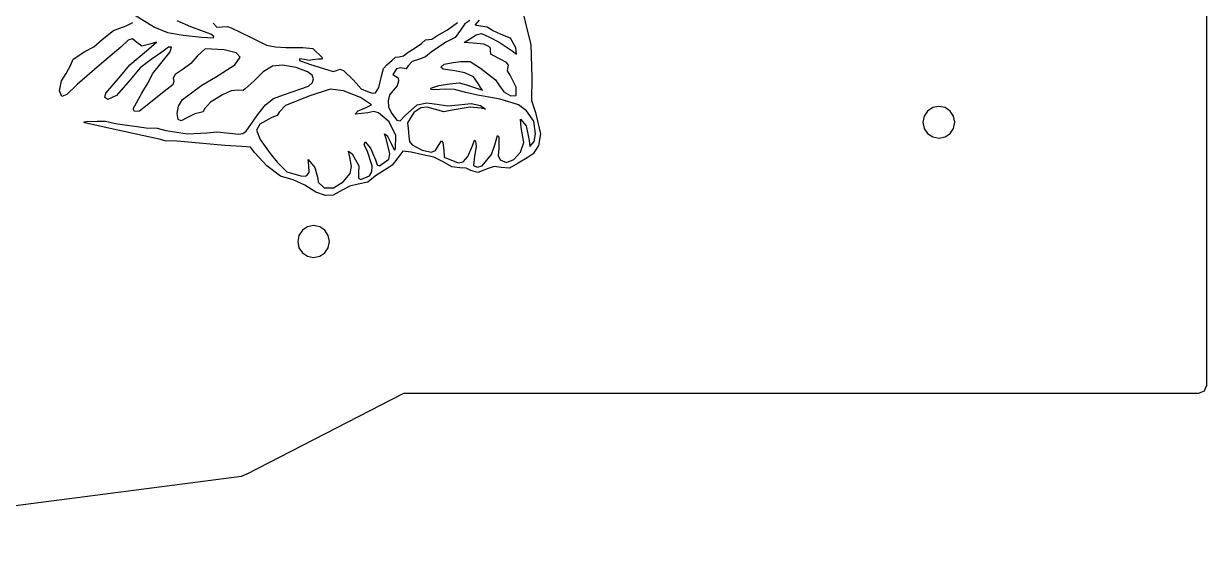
# Model space of a CAD drawing. Extents: x 6 to 289, y 8 to 203.
# Drawn here: x 207.2 to 289, y 16.8 to 52.9 of the extents above; entities that cross this region are included whole.
import ezdxf

# ---------------------------------------------------------------- set-up
doc = ezdxf.new("R2010")
doc.units = 0

msp = doc.modelspace()

# ---------------------------------------------------------------- linework, layer by layer
at = {"layer": 'Layer 1'}
for p, q in [((288.988, 83.0336), (288.988, 27.7838)), ((269.708214, 46.813526), (269.472482, 46.463891)), ((270.05785, 47.049259), (269.708214, 46.813526)), ((270.486, 47.1357), (270.05785, 47.049259)), ((270.9143, 47.049258), (270.486, 47.1357)), ((270.486, 47.1357), (270.486, 47.1357)), ((271.263919, 46.813526), (270.9143, 47.049258)), ((271.499568, 46.46389), (271.263919, 46.813526)), ((269.472482, 46.463891), (269.38604, 46.03574)), ((269.38604, 46.03574), (269.472481, 45.60759)), ((271.58596, 46.03574), (271.499568, 46.46389)), ((271.499568, 45.607589), (271.58596, 46.03574)), ((269.472481, 45.60759), (269.708214, 45.257954)), ((269.708214, 45.257954), (270.057849, 45.022222)), ((270.057849, 45.022222), (270.486, 44.93578)), ((270.486, 44.93578), (270.914299, 45.022221)), ((270.914299, 45.022221), (271.263918, 45.257954)), ((271.263918, 45.257954), (271.499568, 45.607589)), ((226.458214, 38.563426), (226.222482, 38.213791)), ((226.80785, 38.799159), (226.458214, 38.563426)), ((227.236, 38.8856), (226.80785, 38.799159)), ((227.664374, 38.799155), (227.236, 38.8856)), ((227.236, 38.8856), (227.236, 38.8856)), ((228.013995, 38.563417), (227.664374, 38.799155)), ((228.249608, 38.213781), (228.013995, 38.563417)), ((226.222482, 38.213791), (226.13604, 37.78564)), ((226.13604, 37.78564), (226.222481, 37.35749)), ((228.249568, 37.357489), (228.33596, 37.78564)), ((228.33596, 37.78564), (228.249608, 38.213781)), ((226.222481, 37.35749), (226.458214, 37.007854)), ((226.458214, 37.007854), (226.807849, 36.772122)), ((227.664299, 36.772121), (228.013918, 37.007854)), ((228.013918, 37.007854), (228.249568, 37.357489)), ((226.807849, 36.772122), (227.236, 36.68568)), ((227.236, 36.68568), (227.664299, 36.772121)), ((222.59, 21.6812), (233.482, 27.2838)), ((233.482, 27.2838), (288.487, 27.2834)), ((288.839465, 27.429173), (288.485762, 27.282815)), ((288.986, 27.7827), (288.839465, 27.429173)), ((222.237, 21.5337), (185.567, 16.7638)), ((222.589, 21.679), (222.236, 21.5326))]:
    msp.add_line(p, q, dxfattribs=at)
at = {"layer": 'top-bottom'}
for p, q in [((214.780323, 53.508382), (216.220929, 52.62088)), ((241.652858, 53.87043), (241.991213, 52.50559)), ((212.620664, 51.767779), (213.401077, 52.393799)), ((213.401077, 52.393799), (214.259894, 52.705683)), ((214.259894, 52.705683), (214.72447, 52.932677)), ((216.220929, 52.62088), (217.137821, 52.252102)), ((218.750411, 52.639446), (217.804728, 53.054677)), ((220.135161, 52.140041), (218.750411, 52.639446)), ((220.297592, 52.886985), (220.547372, 52.618511)), ((220.547372, 52.618511), (220.91239, 52.641335)), ((220.91239, 52.641335), (221.277415, 52.66416)), ((221.277415, 52.66416), (221.537521, 52.576523)), ((221.537521, 52.576523), (222.863441, 51.930154)), ((235.766227, 52.010534), (236.496641, 52.439969)), ((236.496641, 52.439969), (237.199842, 52.94281)), ((237.40153, 52.40477), (237.025003, 51.903014)), ((237.687885, 52.839565), (237.40153, 52.40477)), ((238.034684, 53.073621), (237.687885, 52.839565)), ((238.412943, 52.759427), (238.713377, 53.100391)), ((238.791088, 52.686321), (238.412943, 52.759427)), ((239.238568, 52.618736), (238.791088, 52.686321)), ((239.599074, 52.394437), (239.238568, 52.618736)), ((240.219023, 52.119581), (239.599074, 52.394437)), ((241.991213, 52.50559), (242.260696, 51.4173)), ((212.02608, 51.268103), (212.620664, 51.767779)), ((214.414976, 51.707139), (213.890077, 51.222661)), ((214.704794, 51.801169), (214.414976, 51.707139)), ((215.001497, 51.545042), (214.704794, 51.801169)), ((215.354251, 51.294294), (215.001497, 51.545042)), ((215.682864, 50.978165), (216.363403, 51.570298)), ((216.363403, 51.570298), (215.916364, 51.43136)), ((217.137821, 52.252102), (218.219649, 52.068682)), ((218.219649, 52.068682), (219.489699, 51.933173)), ((219.489699, 51.933173), (220.303369, 51.872573)), ((220.33511, 51.967432), (220.135161, 52.140041)), ((220.303369, 51.872573), (220.33511, 51.967432)), ((222.863441, 51.930154), (223.984565, 51.36236)), ((234.707946, 51.48465), (234.981108, 51.741944)), ((234.981108, 51.741944), (235.200997, 51.759618)), ((235.200997, 51.759618), (235.420901, 51.777292)), ((236.37876, 51.568593), (235.35745, 50.895918)), ((235.420901, 51.777292), (235.766227, 52.010534)), ((237.025003, 51.903014), (236.37876, 51.568593)), ((237.651261, 51.552451), (238.473443, 52.089773)), ((238.279088, 51.50828), (237.651261, 51.552451)), ((238.473443, 52.089773), (238.84982, 52.182857)), ((238.84982, 52.182857), (239.361217, 51.952045)), ((239.361217, 51.952045), (240.064242, 51.582035)), ((240.064242, 51.582035), (240.975768, 50.977259)), ((240.863726, 51.851333), (240.219023, 52.119581)), ((241.228576, 51.18657), (240.863726, 51.851333)), ((210.599287, 50.397004), (211.400264, 50.930269)), ((211.400264, 50.930269), (212.02608, 51.268103)), ((213.890077, 51.222661), (212.426207, 49.982011)), ((214.524632, 50.013712), (215.682864, 50.978165)), ((215.916364, 51.43136), (215.354251, 51.294294)), ((216.732507, 50.892435), (215.995817, 50.372473)), ((216.584849, 49.986536), (217.325381, 50.919183)), ((217.203408, 51.230921), (216.732507, 50.892435)), ((217.39948, 51.231182), (217.203408, 51.230921)), ((217.325381, 50.919183), (217.39948, 51.231182)), ((219.732972, 51.119286), (219.177786, 50.606274)), ((221.059652, 51.048424), (219.732972, 51.119286)), ((221.887852, 50.838125), (221.059652, 51.048424)), ((222.164682, 50.532184), (221.887852, 50.838125)), ((223.984565, 51.36236), (224.592501, 51.267198)), ((224.592501, 51.267198), (225.325332, 51.218208)), ((225.325332, 51.218208), (226.501182, 51.200216)), ((226.501182, 51.200216), (227.18316, 51.148979)), ((227.18316, 51.148979), (227.857366, 50.502162)), ((233.454958, 50.627902), (233.767552, 50.88137)), ((233.767552, 50.88137), (234.184887, 51.131891)), ((234.184887, 51.131891), (234.707946, 51.48465)), ((235.35745, 50.895918), (234.970381, 50.563068)), ((239.007624, 51.447118), (238.279088, 51.50828)), ((239.362268, 51.276544), (239.007624, 51.447118)), ((239.480819, 51.172457), (239.362268, 51.276544)), ((239.470941, 50.973657), (239.480819, 51.172457)), ((239.501554, 50.752644), (239.470941, 50.973657)), ((239.711545, 50.623215), (239.501554, 50.752644)), ((240.975768, 50.977259), (241.268767, 50.747263)), ((241.268767, 50.747263), (241.228576, 51.18657)), ((242.260696, 51.4173), (242.325935, 49.10678)), ((210.111428, 49.410118), (210.442269, 50.020309)), ((210.442269, 50.020309), (210.599287, 50.397004)), ((212.426207, 49.982011), (210.878777, 48.649331)), ((213.886504, 49.227745), (214.524632, 50.013712)), ((215.995817, 50.372473), (215.231902, 49.812048)), ((216.094027, 49.386215), (216.584849, 49.986536)), ((218.753318, 50.097634), (218.210934, 49.711339)), ((219.177786, 50.606274), (218.753318, 50.097634)), ((220.440172, 49.158584), (221.791704, 50.022474)), ((221.791704, 50.022474), (222.164682, 50.532184)), ((224.396533, 49.914636), (223.757185, 49.527182)), ((225.086855, 49.997127), (224.396533, 49.914636)), ((226.028215, 49.831051), (225.086855, 49.997127)), ((226.602793, 50.377293), (226.257792, 50.418834)), ((226.257792, 50.418834), (226.269256, 50.308177)), ((226.269256, 50.308177), (226.953636, 50.059702)), ((226.934971, 50.307923), (226.602793, 50.377293)), ((227.15044, 50.362074), (226.934971, 50.307923)), ((226.953636, 50.059702), (228.284986, 49.646417)), ((227.541045, 50.394318), (227.15044, 50.362074)), ((227.786072, 50.396918), (227.541045, 50.394318)), ((227.857366, 50.502162), (227.786072, 50.396918)), ((232.078518, 49.761957), (232.299016, 50.01803)), ((232.299016, 50.01803), (232.680269, 50.332562)), ((232.680269, 50.332562), (232.901414, 50.537338)), ((232.901414, 50.537338), (233.157675, 50.561327)), ((233.157675, 50.561327), (233.454958, 50.627902)), ((233.779133, 49.936954), (233.641864, 49.734823)), ((234.055776, 50.231764), (233.779133, 49.936954)), ((234.570535, 50.414321), (234.055776, 50.231764)), ((234.970381, 50.563068), (234.570535, 50.414321)), ((236.028112, 49.839904), (236.265846, 50.05501)), ((236.265846, 50.05501), (236.898741, 50.164819)), ((236.898741, 50.164819), (237.427674, 50.252287)), ((237.427674, 50.252287), (238.057583, 50.248868)), ((238.057583, 50.248868), (238.773944, 49.790632)), ((240.573806, 50.161522), (239.711545, 50.623215)), ((240.708802, 49.984438), (240.573806, 50.161522)), ((240.665126, 49.762771), (240.708802, 49.984438)), ((209.794063, 48.902204), (210.111428, 49.410118)), ((213.304627, 48.553937), (213.886504, 49.227745)), ((215.231902, 49.812048), (214.548507, 48.962703)), ((215.816148, 48.821826), (216.094027, 49.386215)), ((217.66863, 49.334858), (217.523442, 49.09968)), ((217.523442, 49.09968), (217.565599, 48.866138)), ((218.210934, 49.711339), (217.66863, 49.334858)), ((219.502568, 48.611212), (220.440172, 49.158584)), ((223.757185, 49.527182), (223.119026, 48.915276)), ((226.820895, 49.538182), (226.028215, 49.831051)), ((227.126366, 49.306007), (226.820895, 49.538182)), ((227.237379, 49.050863), (227.126366, 49.306007)), ((228.284986, 49.646417), (228.594333, 49.546475)), ((228.594333, 49.546475), (228.828457, 49.625779)), ((228.828457, 49.625779), (229.050474, 49.705169)), ((229.050474, 49.705169), (229.300219, 49.614349)), ((229.300219, 49.614349), (229.992971, 48.941166)), ((231.756461, 48.450269), (231.943364, 49.22292)), ((231.943364, 49.22292), (232.078518, 49.761957)), ((232.979614, 49.729697), (232.712075, 49.340365)), ((232.712075, 49.340365), (232.891737, 49.224245)), ((232.891737, 49.224245), (233.077086, 49.10351)), ((233.238464, 49.797053), (232.979614, 49.729697)), ((233.077086, 49.10351), (233.113902, 48.892077)), ((233.503459, 49.755849), (233.238464, 49.797053)), ((233.641864, 49.734823), (233.503459, 49.755849)), ((236.190057, 49.720895), (236.028112, 49.839904)), ((237.015944, 49.588921), (236.190057, 49.720895)), ((237.695953, 49.453744), (237.015944, 49.588921)), ((238.294239, 49.192176), (237.695953, 49.453744)), ((238.57145, 48.794174), (238.294239, 49.192176)), ((238.773944, 49.790632), (239.394962, 49.306721)), ((239.394962, 49.306721), (239.817314, 48.973725)), ((240.646286, 49.587229), (240.665126, 49.762771)), ((240.839606, 49.300065), (240.646286, 49.587229)), ((241.251771, 48.473509), (240.839606, 49.300065)), ((242.325935, 49.10678), (242.305615, 47.54773)), ((209.653456, 48.213135), (209.794063, 48.902204)), ((210.878777, 48.649331), (210.161512, 47.950384)), ((212.857729, 48.052143), (213.304627, 48.553937)), ((214.548507, 48.962703), (213.597156, 47.888193)), ((215.345596, 48.047392), (215.816148, 48.821826)), ((217.007855, 48.269899), (215.827635, 47.319133)), ((217.489399, 48.619176), (217.007855, 48.269899)), ((217.565599, 48.866138), (217.489399, 48.619176)), ((218.161654, 47.615983), (219.502568, 48.611212)), ((222.501391, 48.341357), (222.352554, 48.233672)), ((223.119026, 48.915276), (222.501391, 48.341357)), ((225.144945, 47.9345), (226.872185, 48.546494)), ((226.872185, 48.546494), (227.152974, 48.791456)), ((228.376319, 48.323573), (226.902939, 47.850301)), ((227.152974, 48.791456), (227.237379, 49.050863)), ((229.311649, 48.209732), (228.376319, 48.323573)), ((229.992971, 48.941166), (230.520198, 48.350102)), ((230.520198, 48.350102), (230.96321, 48.164975)), ((231.5206, 48.07172), (231.756461, 48.450269)), ((233.011732, 48.549121), (232.741197, 48.245095)), ((233.113902, 48.892077), (233.011732, 48.549121)), ((235.339295, 48.395869), (235.894171, 48.582255)), ((235.377237, 48.294707), (235.339295, 48.395869)), ((235.60954, 48.284141), (235.377237, 48.294707)), ((236.329484, 48.322932), (235.60954, 48.284141)), ((235.894171, 48.582255), (236.647593, 48.690748)), ((236.975667, 48.306031), (236.329484, 48.322932)), ((236.647593, 48.690748), (237.293649, 48.764057)), ((237.776374, 48.090872), (236.975667, 48.306031)), ((237.293649, 48.764057), (237.805223, 48.62311)), ((237.805223, 48.62311), (238.907883, 48.254955)), ((238.773782, 48.4331), (238.57145, 48.794174)), ((238.907883, 48.254955), (238.773782, 48.4331)), ((239.817314, 48.973725), (240.102707, 48.551108)), ((240.102707, 48.551108), (240.396987, 48.146699)), ((241.252711, 47.884995), (241.251771, 48.473509)), ((209.823837, 47.814594), (209.653456, 48.213135)), ((210.161512, 47.950384), (209.823837, 47.814594)), ((212.800351, 47.757874), (212.857729, 48.052143)), ((213.001965, 47.614943), (212.800351, 47.757874)), ((213.597156, 47.888193), (213.001965, 47.614943)), ((214.764304, 46.965252), (215.345596, 48.047392)), ((217.882327, 47.15589), (218.161654, 47.615983)), ((220.925712, 47.945537), (220.098726, 47.431038)), ((221.538276, 48.217358), (220.925712, 47.945537)), ((222.032592, 48.255191), (221.538276, 48.217358)), ((222.352554, 48.233672), (222.032592, 48.255191)), ((223.919286, 47.248995), (224.458487, 47.672147)), ((224.458487, 47.672147), (225.144945, 47.9345)), ((226.158844, 47.532195), (225.281749, 47.19917)), ((226.902939, 47.850301), (226.158844, 47.532195)), ((230.491039, 47.749968), (229.311649, 48.209732)), ((231.23935, 47.245652), (230.491039, 47.749968)), ((230.96321, 48.164975), (231.298062, 48.054334)), ((231.298062, 48.054334), (231.52065, 48.072009)), ((231.52065, 48.072009), (231.5206, 48.07172)), ((232.477443, 47.945436), (232.384511, 47.510201)), ((232.384511, 47.510201), (232.418571, 47.099448)), ((232.741197, 48.245095), (232.477443, 47.945436)), ((238.563296, 47.916212), (237.776374, 48.090872)), ((240.130116, 47.633497), (238.563296, 47.916212)), ((241.402576, 47.254488), (240.130116, 47.633497)), ((240.396987, 48.146699), (240.884655, 47.876201)), ((240.884655, 47.876201), (241.252711, 47.884995)), ((242.305615, 47.54773), (242.575535, 46.712552)), ((214.847867, 46.776213), (214.764304, 46.965252)), ((215.186506, 46.798637), (214.847867, 46.776213)), ((215.827635, 47.319133), (215.186506, 46.798637)), ((217.798188, 46.645252), (217.882327, 47.15589)), ((217.870002, 46.232493), (217.798188, 46.645252)), ((219.410474, 46.716825), (219.008975, 46.611803)), ((219.586263, 46.764305), (219.410474, 46.716825)), ((219.683262, 46.956456), (219.586263, 46.764305)), ((220.098726, 47.431038), (219.683262, 46.956456)), ((223.387168, 46.578287), (223.919286, 47.248995)), ((224.863849, 46.729698), (224.724388, 46.515035)), ((225.281749, 47.19917), (224.863849, 46.729698)), ((230.114514, 46.607616), (230.312783, 46.819736)), ((230.995606, 46.691429), (230.114514, 46.607616)), ((230.312783, 46.819736), (230.880174, 47.058994)), ((230.880174, 47.058994), (231.23935, 47.245652)), ((231.411732, 46.789563), (230.995606, 46.691429)), ((231.727918, 46.697038), (231.411732, 46.789563)), ((232.460307, 46.055837), (231.727918, 46.697038)), ((232.418571, 47.099448), (232.633914, 46.665307)), ((232.633914, 46.665307), (232.982459, 46.18328)), ((233.595355, 46.53576), (234.404343, 47.235652)), ((234.167601, 46.717596), (233.73915, 46.002623)), ((234.648824, 47.031024), (234.167601, 46.717596)), ((234.404343, 47.235652), (235.070698, 47.389953)), ((235.081344, 47.079516), (234.648824, 47.031024)), ((235.070698, 47.389953), (235.915343, 47.264016)), ((235.669504, 46.910106), (235.081344, 47.079516)), ((236.244967, 46.763975), (235.669504, 46.910106)), ((235.915343, 47.264016), (236.520433, 47.168486)), ((236.823424, 46.877368), (236.244967, 46.763975)), ((236.520433, 47.168486), (237.262773, 47.248317)), ((238.069804, 47.075188), (236.823424, 46.877368)), ((237.262773, 47.248317), (238.140033, 47.327527)), ((238.819875, 47.002827), (238.069804, 47.075188)), ((238.140033, 47.327527), (238.771993, 47.191061)), ((238.771993, 47.191061), (239.131818, 46.942713)), ((239.131818, 46.942713), (238.819875, 47.002827)), ((241.955709, 46.831706), (241.402576, 47.254488)), ((242.461187, 46.10742), (241.955709, 46.831706)), ((242.575535, 46.712552), (242.934098, 45.239172)), ((211.332837, 46.052717), (211.499884, 46.080622)), ((211.416174, 46.009329), (211.332837, 46.052717)), ((213.157054, 45.607738), (211.416174, 46.009329)), ((211.499884, 46.080622), (212.252932, 46.107327)), ((212.252932, 46.107327), (212.838937, 46.106269)), ((212.838937, 46.106269), (213.540434, 45.947812)), ((213.540434, 45.947812), (215.651734, 45.658521)), ((218.082787, 46.136615), (217.870002, 46.232493)), ((218.473378, 46.35557), (218.082787, 46.136615)), ((219.008975, 46.611803), (218.473378, 46.35557)), ((222.567699, 45.411936), (223.387168, 46.578287)), ((223.519518, 45.908161), (223.284198, 45.490084)), ((224.338825, 46.357998), (223.519518, 45.908161)), ((224.724388, 46.515035), (224.338825, 46.357998)), ((232.918798, 45.117078), (232.460307, 46.055837)), ((232.982459, 46.18328), (233.219767, 46.146333)), ((233.219767, 46.146333), (233.595355, 46.53576)), ((233.73915, 46.002623), (233.768078, 45.617539)), ((241.6001, 45.683009), (241.546788, 46.25262)), ((241.546788, 46.25262), (241.945528, 45.788948)), ((242.584227, 45.238866), (242.461187, 46.10742)), ((216.555854, 44.870522), (213.157054, 45.607738)), ((215.651734, 45.658521), (216.421903, 45.631286)), ((216.421903, 45.631286), (217.021539, 45.474822)), ((217.021539, 45.474822), (218.518242, 45.232977)), ((218.518242, 45.232977), (219.84312, 45.30913)), ((219.84312, 45.30913), (220.54568, 45.380521)), ((220.54568, 45.380521), (221.44477, 45.289939)), ((221.44477, 45.289939), (222.070448, 45.222887)), ((222.070448, 45.222887), (222.332894, 45.250928)), ((222.332894, 45.250928), (222.567699, 45.411936)), ((223.284198, 45.490084), (223.546329, 44.836971)), ((232.246024, 44.916979), (232.146634, 45.243352)), ((232.146634, 45.243352), (232.317165, 45.130039)), ((232.317165, 45.130039), (232.63205, 44.512111)), ((232.901864, 44.203622), (232.918798, 45.117078)), ((233.768078, 45.617539), (233.817075, 45.061425)), ((233.817075, 45.061425), (233.861319, 44.7097)), ((239.779888, 44.487494), (239.967477, 45.112195)), ((239.967477, 45.112195), (240.041528, 45.020007)), ((240.041528, 45.020007), (240.047138, 44.212458)), ((241.774432, 44.629589), (241.6001, 45.683009)), ((241.945528, 45.788948), (242.155984, 44.781748)), ((242.495063, 44.698662), (242.584227, 45.238866)), ((242.934098, 45.239172), (242.799051, 44.436909)), ((216.957688, 44.756522), (216.555854, 44.870522)), ((217.794828, 44.722268), (216.957688, 44.756522)), ((221.088758, 44.432786), (217.794828, 44.722268)), ((222.265128, 44.355926), (221.088758, 44.432786)), ((222.875916, 44.310072), (222.265128, 44.355926)), ((223.17584, 43.926889), (222.875916, 44.310072)), ((223.546329, 44.836971), (224.224257, 43.865882)), ((230.722503, 44.477064), (230.803694, 44.686349)), ((230.931107, 44.08606), (230.722503, 44.477064)), ((230.803694, 44.686349), (231.173358, 44.255363)), ((231.173358, 44.255363), (231.511418, 43.447379)), ((232.517415, 43.857239), (232.246024, 44.916979)), ((232.63205, 44.512111), (232.779274, 44.171664)), ((232.839857, 44.109036), (232.901864, 44.203622)), ((233.861319, 44.7097), (234.059017, 44.469299)), ((234.059017, 44.469299), (234.746417, 44.096782)), ((235.660811, 44.08768), (235.87678, 44.434043)), ((235.87678, 44.434043), (236.077976, 44.753341)), ((236.077976, 44.753341), (236.185372, 44.644513)), ((236.185372, 44.644513), (236.236165, 44.107124)), ((237.908826, 43.66143), (238.204294, 44.368254)), ((238.204294, 44.368254), (238.311813, 44.652889)), ((238.311813, 44.652889), (238.376233, 44.803571)), ((238.471642, 44.361238), (238.354442, 43.686369)), ((238.376233, 44.803571), (238.423939, 44.738575)), ((238.423939, 44.738575), (238.471642, 44.361238)), ((239.550089, 43.80009), (239.779888, 44.487494)), ((240.047138, 44.212458), (240.003569, 43.726782)), ((241.538814, 43.960346), (241.774432, 44.629589)), ((242.155984, 44.781748), (242.192211, 44.366554)), ((242.192211, 44.366554), (242.495063, 44.698662)), ((242.799051, 44.436909), (242.425577, 43.847162)), ((223.999101, 43.017542), (223.17584, 43.926889)), ((224.224257, 43.865882), (224.710955, 43.279884)), ((226.905008, 43.050033), (226.861168, 43.466938)), ((226.861168, 43.466938), (227.323151, 42.913498)), ((229.739437, 43.618268), (229.64239, 44.038494)), ((229.64239, 44.038494), (229.903718, 43.859606)), ((229.847747, 42.978577), (229.739437, 43.618268)), ((229.903718, 43.859606), (230.356313, 43.028806)), ((231.292513, 43.02205), (230.931107, 44.08606)), ((231.511418, 43.447379), (231.633486, 43.082226)), ((231.796681, 43.023105), (232.433553, 43.483087)), ((232.433553, 43.483087), (232.517415, 43.857239)), ((233.061402, 43.581171), (232.675323, 43.073304)), ((232.779274, 44.171664), (232.839857, 44.109036)), ((233.411988, 44.048375), (233.061402, 43.581171)), ((233.986256, 43.968746), (233.411988, 44.048375)), ((234.78875, 43.784071), (233.986256, 43.968746)), ((234.746417, 44.096782), (235.399547, 43.962842)), ((235.562415, 43.628683), (234.78875, 43.784071)), ((235.399547, 43.962842), (235.660811, 44.08768)), ((236.19119, 43.304446), (235.562415, 43.628683)), ((236.236165, 44.107124), (236.260613, 43.616623)), ((236.260613, 43.616623), (237.239753, 43.219735)), ((237.585093, 43.295434), (237.908826, 43.66143)), ((238.354442, 43.686369), (238.296586, 43.055427)), ((238.89421, 43.02977), (239.550089, 43.80009)), ((240.003569, 43.726782), (240.149902, 43.432239)), ((240.149902, 43.432239), (240.58592, 43.258023)), ((240.58592, 43.258023), (241.095767, 43.468608)), ((241.095767, 43.468608), (241.538814, 43.960346)), ((241.999034, 43.584639), (241.382715, 43.211168)), ((242.425577, 43.847162), (241.999034, 43.584639)), ((224.94172, 42.310029), (223.999101, 43.017542)), ((224.710955, 43.279884), (225.394819, 42.610933)), ((225.394819, 42.610933), (226.341405, 42.341702)), ((226.773546, 42.363077), (226.93602, 42.555133)), ((226.93602, 42.555133), (226.905008, 43.050033)), ((227.323151, 42.913498), (227.522015, 42.141357)), ((229.76707, 42.494863), (229.847747, 42.978577)), ((230.356313, 43.028806), (230.337651, 42.547558)), ((230.337651, 42.547558), (230.338017, 42.172546)), ((231.103788, 42.337073), (231.271594, 42.609927)), ((231.271594, 42.609927), (231.292513, 43.02205)), ((232.316351, 42.842142), (231.508467, 42.328777)), ((231.633486, 43.082226), (231.796681, 43.023105)), ((232.675323, 43.073304), (232.316351, 42.842142)), ((236.80352, 42.96162), (236.19119, 43.304446)), ((237.35041, 42.879057), (236.80352, 42.96162)), ((237.239753, 43.219735), (237.585093, 43.295434)), ((237.785723, 42.852987), (237.35041, 42.879057)), ((238.10384, 42.709061), (237.785723, 42.852987)), ((238.589381, 42.551832), (238.10384, 42.709061)), ((238.296586, 43.055427), (238.548835, 42.928057)), ((238.548835, 42.928057), (238.893555, 43.02978)), ((239.317393, 42.841691), (238.589381, 42.551832)), ((238.893555, 43.02978), (238.89421, 43.02977)), ((239.717193, 42.98306), (239.317393, 42.841691)), ((240.218015, 42.915562), (239.717193, 42.98306)), ((240.786718, 42.870639), (240.218015, 42.915562)), ((241.382715, 43.211168), (240.786718, 42.870639)), ((225.811795, 42.057031), (224.94172, 42.310029)), ((226.61922, 41.687427), (225.811795, 42.057031)), ((226.341405, 42.341702), (226.645287, 42.300163)), ((226.645287, 42.300163), (226.773546, 42.363077)), ((227.522015, 42.141357), (227.559854, 41.890607)), ((227.559854, 41.890607), (227.955983, 41.503268)), ((228.61121, 41.49848), (229.271273, 41.915479)), ((229.271273, 41.915479), (229.76707, 42.494863)), ((230.327467, 41.754505), (229.737712, 41.62577)), ((230.97881, 41.903957), (230.327467, 41.754505)), ((230.338017, 42.172546), (230.50219, 42.074459)), ((230.50219, 42.074459), (231.103788, 42.337073)), ((231.508467, 42.328777), (230.97881, 41.903957)), ((227.391034, 41.2083), (226.61922, 41.687427)), ((228.066, 40.9728), (227.391034, 41.2083)), ((227.955983, 41.503268), (228.611174, 41.498407)), ((228.581119, 40.999408), (228.065897, 40.973118)), ((228.065897, 40.973118), (228.066, 40.9728)), ((229.203947, 41.329529), (228.581119, 40.999408)), ((228.611174, 41.498407), (228.61121, 41.49848)), ((229.737712, 41.62577), (229.203947, 41.329529))]:
    msp.add_line(p, q, dxfattribs=at)

doc.saveas('drawing.dxf')
